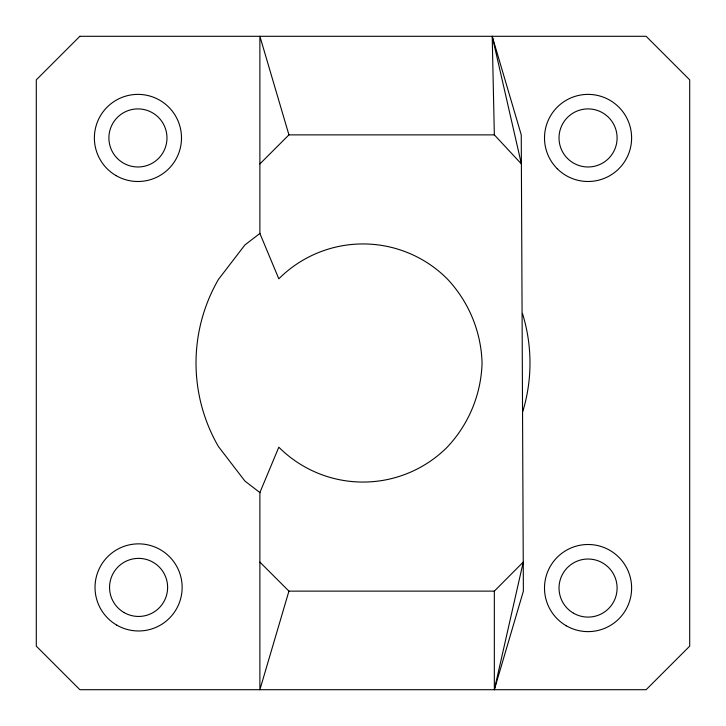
<?xml version="1.0" encoding="UTF-8"?>
<svg xmlns="http://www.w3.org/2000/svg" width="726" height="726" viewBox="0 0 726 726"><rect width="100%" height="100%" fill="white"/><g stroke="black" fill="none" stroke-linecap="round" stroke-linejoin="round"><path stroke-width="1.09" d="M494.342 689.7L523.246 562.087L494.342 591.127L494.342 689.7L523.382 591.127L521.25 134.873L492.21 36.3L494.342 134.873L521.386 163.913L492.21 36.3M259.89 562.087L288.93 591.127L259.89 689.7L259.89 492.555L278.811 447.189A119.064 119.064 0 0 0 447.189 447.189C468.76 424.338 481.157 394.409 482.064 363C481.157 331.591 468.76 301.662 447.189 278.811A119.064 119.064 0 0 0 278.811 278.811L259.89 233.445L259.89 36.3L288.93 134.873L259.89 163.913M259.999 233.364L244.925 244.925L218.39 279.51A166.98 166.98 0 0 0 218.39 446.49L244.925 481.075L259.999 492.636M288.93 134.873L494.342 134.873M288.93 591.127L494.342 591.127M522.43 313.369A166.98 166.98 0 0 1 522.765 411.569M79.86 36.3L36.3 79.86L36.3 646.14L79.86 689.7L646.14 689.7L689.7 646.14L689.7 79.86L646.14 36.3L79.86 36.3M124.064 612.562A29.04 29.04 0 0 0 167.624 587.416A29.04 29.04 0 0 0 124.064 562.269A29.04 29.04 0 0 0 124.064 612.562M117.403 158.477A29.04 29.04 0 0 0 165.991 145.454A29.04 29.04 0 0 0 130.426 109.889A29.04 29.04 0 0 0 117.403 158.477M567.523 158.477A29.04 29.04 0 0 0 616.111 145.454A29.04 29.04 0 0 0 580.546 109.889A29.04 29.04 0 0 0 567.523 158.477M573.54 613.207A29.04 29.04 0 0 0 617.1 588.06A29.04 29.04 0 0 0 573.54 562.913A29.04 29.04 0 0 0 573.54 613.207M116.804 625.14A43.56 43.56 0 0 0 182.144 587.416A43.56 43.56 0 0 0 116.804 549.691A43.56 43.56 0 0 0 116.804 625.14M566.28 625.785A43.56 43.56 0 0 0 631.62 588.06A43.56 43.56 0 0 0 566.28 550.335A43.56 43.56 0 0 0 566.28 625.785M116.16 175.665A43.56 43.56 0 0 0 181.5 137.94A43.56 43.56 0 0 0 116.16 100.215A43.56 43.56 0 0 0 116.16 175.665M557.259 168.741A43.56 43.56 0 0 0 630.132 149.211A43.56 43.56 0 0 0 576.789 95.868A43.56 43.56 0 0 0 557.259 168.741"/></g></svg>
